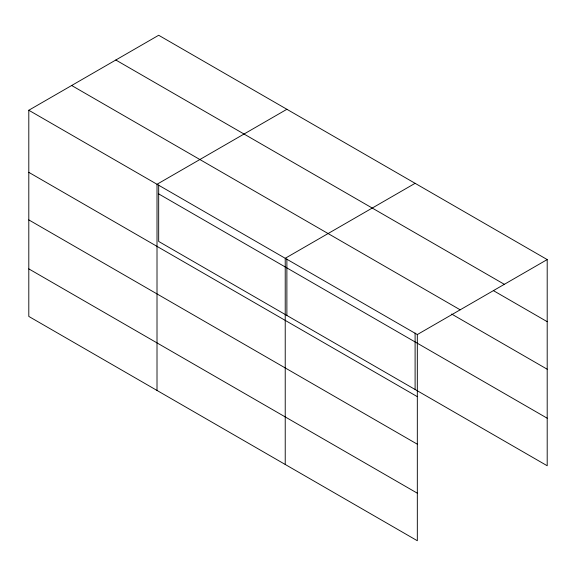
<?xml version="1.0" encoding="UTF-8"?>
<svg xmlns="http://www.w3.org/2000/svg" width="576" height="576" viewBox="0 0 576 576"><rect width="100%" height="100%" fill="white"/><g stroke="black" fill="none" stroke-linecap="round" stroke-linejoin="round"><path stroke-width="0.86" d="M417.326 444.204L417.326 334.555L28.8 110.246L28.8 316.426L417.326 540.734L417.326 444.204L28.8 219.895M158.674 184.99L158.674 241.445L547.2 465.754L547.2 259.574L158.674 35.266L28.8 110.246M286.884 109.289L157.01 184.27L157.01 390.449M415.102 183.312L285.228 258.293L285.228 464.472M417.326 334.555L547.2 259.574M115.812 60.005L504.338 284.321M493.582 290.729L547.2 321.682M71.662 85.5L460.188 309.816M451.62 314.042L547.2 369.223M158.674 193.896L547.2 418.212M28.8 172.346L417.326 396.662M28.8 268.877L417.326 493.193M415.102 333.036L415.102 389.491M286.884 259.013L286.884 315.468"/></g></svg>
